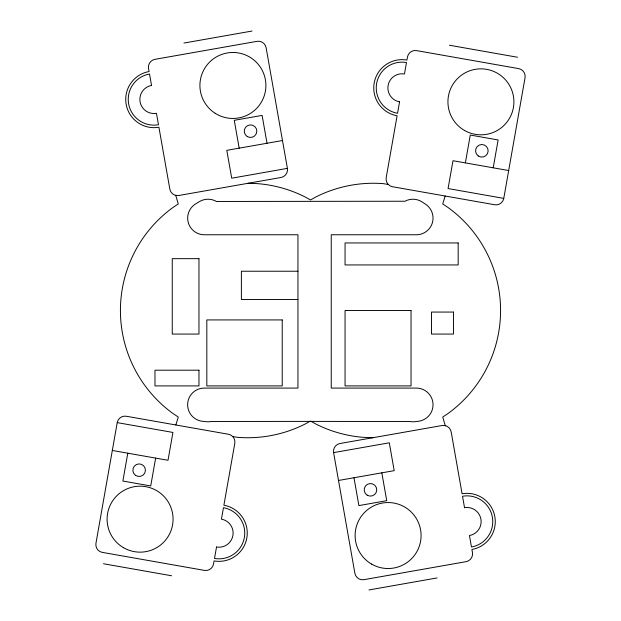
<?xml version="1.0" encoding="UTF-8"?>
<svg xmlns="http://www.w3.org/2000/svg" width="621" height="621" viewBox="0 0 621 621"><rect width="100%" height="100%" fill="white"/><g stroke="black" fill="none" stroke-linecap="round" stroke-linejoin="round"><path stroke-width="0.93" d="M117.229 422.622L95.952 543.29A7.856 7.856 0 0 0 102.325 552.387L204.425 570.388A7.856 7.856 0 0 0 213.523 564.023L214.074 560.926A28.279 28.279 0 0 0 246.824 537.988A28.279 28.279 0 0 0 223.894 505.23L234.8 443.355A7.856 7.856 0 0 0 228.435 434.25L126.327 416.249A7.856 7.856 0 0 0 117.229 422.622L172.925 432.441L168.012 460.285L112.316 450.466M127.786 453.198L122.88 481.042L150.724 485.948L155.638 458.104M465.362 162.896L470.276 135.052L498.12 139.958L493.214 167.802M503.771 198.378L525.048 77.71A7.856 7.856 0 0 0 518.675 68.613L416.575 50.611A7.856 7.856 0 0 0 407.477 56.977L406.926 60.074A28.279 28.279 0 0 0 374.176 83.012A28.279 28.279 0 0 0 397.106 115.77L386.2 177.645A7.856 7.856 0 0 0 392.565 186.75L494.673 204.751A7.856 7.856 0 0 0 503.771 198.378L448.075 188.559L452.988 160.715L508.684 170.534M175.852 424.981L178.274 417.048L172.871 413.439A127.243 127.243 0 0 1 172.871 207.561L178.274 203.952L175.727 195.359L178.926 195.475L281.034 177.474A7.856 7.856 0 0 0 287.399 168.376L266.122 47.708A7.856 7.856 0 0 0 257.024 41.335L154.924 59.337A7.856 7.856 0 0 0 148.551 68.434L149.094 71.531A28.279 28.279 0 0 0 126.156 104.289A28.279 28.279 0 0 0 158.914 127.227L169.828 189.102A7.856 7.856 0 0 0 176.473 195.522M445.148 196.019L442.726 203.952L448.129 207.561A127.243 127.243 0 0 1 448.129 413.439L442.726 417.048L445.273 425.641L445.731 425.75M183.956 43.051L252.025 31.05M282.493 140.525L226.797 150.344L231.711 178.196L287.399 168.376M333.601 452.624A7.856 7.856 0 0 1 339.966 443.526L442.074 425.525A7.856 7.856 0 0 1 451.172 431.898L462.086 493.773A28.279 28.279 0 0 1 494.844 516.711A28.279 28.279 0 0 1 471.906 549.469L472.449 552.566A7.856 7.856 0 0 1 466.076 561.663L363.976 579.665A7.856 7.856 0 0 1 354.878 573.292L333.601 452.624L389.289 442.804L394.203 470.656L338.507 480.475M368.975 589.95L437.044 577.949M297.933 271.23L241.383 271.23L241.383 299.501L297.933 299.501M309.863 421.395L211.171 421.488A16.651 16.651 0 0 1 206.288 421.698A54.842 54.842 0 0 1 200.956 421.054A16.651 16.651 0 0 1 204.317 388.086L297.948 388.086L297.948 234.769L204.317 234.769A16.651 16.651 0 0 1 195.693 203.874L199.419 201.623A16.651 16.651 0 0 1 215.099 200.777L216.395 201.468L404.985 201.243A16.651 16.651 0 0 1 422.094 201.941L425.532 204.2A16.651 16.651 0 0 1 416.388 234.769L331.249 234.769L331.249 388.086L416.388 388.086A16.651 16.651 0 0 1 433.016 403.79A16.651 16.651 0 0 1 418.29 421.286A51.954 51.954 0 0 1 413.221 421.783A16.651 16.651 0 0 1 409.969 421.519L311.137 421.395M248.121 183.273L257.645 183.653A127.243 127.243 0 0 1 305.431 197.129L310.5 199.962L315.569 197.129A127.243 127.243 0 0 1 383.32 183.653L388.28 184.468M372.879 437.727L363.355 437.347A127.243 127.243 0 0 1 315.569 423.871L310.5 421.038L305.431 423.871A127.243 127.243 0 0 1 237.68 437.347L232.72 436.532M449.425 45.232L517.495 57.241M103.505 563.759L171.575 575.768M381.822 472.837L386.736 500.681L358.891 505.595L353.978 477.743M267.022 143.257L262.109 115.405L234.264 120.319L239.178 148.163M216.527 547L214.509 558.45A25.764 25.764 0 0 0 244.356 537.553A25.764 25.764 0 0 0 223.451 507.706L221.433 519.156A14.136 14.136 0 0 1 232.906 535.535A14.136 14.136 0 0 1 216.527 547M399.567 101.844L397.549 113.294A25.764 25.764 0 0 1 376.644 83.447A25.764 25.764 0 0 1 406.491 62.55L404.473 74A14.136 14.136 0 0 0 388.094 85.465A14.136 14.136 0 0 0 399.567 101.844M458.166 242.951L345.059 242.951L345.059 264.942L458.166 264.942L458.166 242.951M198.968 258.662L172.258 258.662L172.258 334.067L198.968 334.067L198.968 258.662M411.04 310.5L345.059 310.5L345.059 385.905L411.04 385.905L411.04 310.5M453.454 312.068L431.463 312.068L431.463 334.067L453.454 334.067L453.454 312.068M282.221 319.924L206.824 319.924L206.824 385.905L282.221 385.905L282.221 319.924M198.968 370.194L154.978 370.194L154.978 385.905L198.968 385.905L198.968 370.194M464.539 507.699L462.521 496.249A25.764 25.764 0 0 1 492.368 517.146A25.764 25.764 0 0 1 471.471 546.992L469.453 535.543A14.136 14.136 0 0 0 480.918 519.172A14.136 14.136 0 0 0 464.539 507.699M151.547 85.457L149.529 74.008A25.764 25.764 0 0 0 128.632 103.854A25.764 25.764 0 0 0 158.479 124.751L156.461 113.301A14.136 14.136 0 0 1 140.082 101.828A14.136 14.136 0 0 1 151.547 85.457M367.205 495.201A6.28 6.28 0 0 0 376.745 489.969A6.28 6.28 0 0 0 367.446 484.326A6.28 6.28 0 0 0 367.205 495.201M371.599 564.101A32.991 32.991 0 0 0 421.085 535.535A32.991 32.991 0 0 0 371.599 506.969A32.991 32.991 0 0 0 371.599 564.101M135.603 475.375A6.28 6.28 0 0 0 145.415 470.671A6.28 6.28 0 0 0 136.434 464.524A6.28 6.28 0 0 0 135.603 475.375M123.587 547.738A32.991 32.991 0 0 0 173.073 519.172A32.991 32.991 0 0 0 123.587 490.598A32.991 32.991 0 0 0 123.587 547.738M478.302 155.995A6.28 6.28 0 0 0 488.122 151.291A6.28 6.28 0 0 0 479.133 145.143A6.28 6.28 0 0 0 478.302 155.995M464.423 130.402A32.991 32.991 0 0 0 513.909 101.828A32.991 32.991 0 0 0 464.423 73.262A32.991 32.991 0 0 0 464.423 130.402M247.274 136.542A6.28 6.28 0 0 0 256.815 131.303A6.28 6.28 0 0 0 247.515 125.659A6.28 6.28 0 0 0 247.274 136.542M215.176 113.286A32.991 32.991 0 0 0 265.866 86.901A32.991 32.991 0 0 0 217.668 56.201A32.991 32.991 0 0 0 215.176 113.286"/></g></svg>
